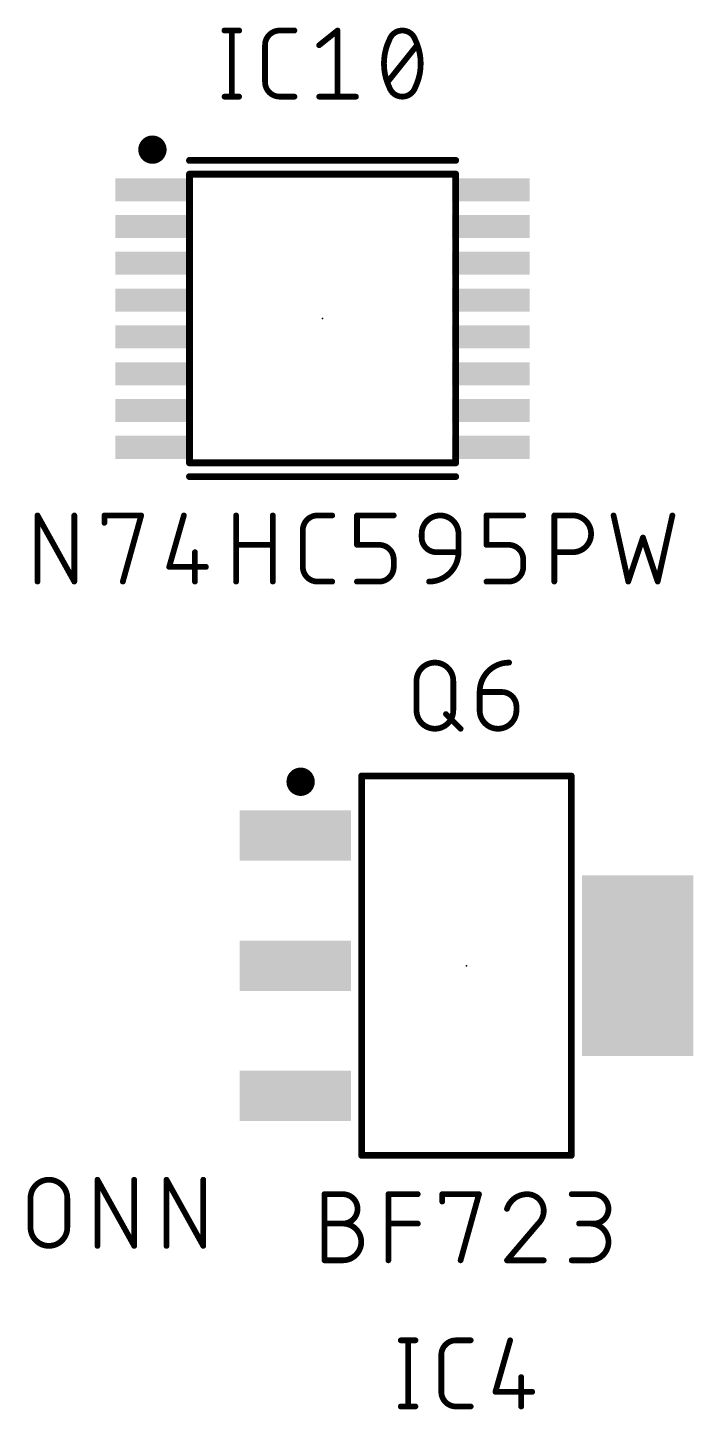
# Model space of a CAD drawing. Extents: x -104 to 160, y 0 to 118.
# Drawn here: x -25.53 to -13.77, y 65.82 to 90.23 of the extents above; entities that cross this region are included whole.
import ezdxf

# ---------------------------------------------------------------- set-up
doc = ezdxf.new("R2010")
doc.units = 0
for name, color, linetype in [('1', 12, 'CONTINUOUS'), ('21', 253, 'CONTINUOUS'), ('23', 53, 'CONTINUOUS'), ('25', 253, 'CONTINUOUS'), ('27', 253, 'CONTINUOUS'), ('51', 253, 'CONTINUOUS')]:
    doc.layers.add(name, color=color, linetype=linetype)

# ---------------------------------------------------------------- blocks, each defined once
blk = doc.blocks.new('RECT')
blk.add_solid([(-0.5, -0.5), (0.5, -0.5), (-0.5, 0.5), (0.5, 0.5)])

msp = doc.modelspace()

# ---------------------------------------------------------------- linework, layer by layer
at = {"layer": '21'}
for points, const_width in [([(-23.3238, 87.9474, 1), (-23.3238, 88.1974, 1), (-23.3238, 87.9474)], 0.25), ([(-22.67, 87.9124, 1), (-22.67, 87.8524)], 0.06), ([(-17.97, 87.8524, 1), (-17.97, 87.9124)], 0.06), ([(-22.67, 82.3276, 1), (-22.67, 82.2676)], 0.06), ([(-17.97, 82.2676, 1), (-17.97, 82.3276)], 0.06), ([(-20.7076, 76.7836, 1), (-20.7076, 77.0336, 1), (-20.7076, 76.7836)], 0.25), ([(-19.6, 77.01, 1), (-19.66, 77.01)], 0.06), ([(-19.63, 77.04, 1), (-19.63, 76.98)], 0.06), ([(-15.9, 77.01, 1), (-15.96, 77.01)], 0.06), ([(-15.93, 76.98, 1), (-15.93, 77.04)], 0.06), ([(-19.66, 76.6586, 1), (-19.6, 76.6586)], 0.06), ([(-15.96, 75.5086, 1), (-15.9, 75.5086)], 0.06), ([(-15.9, 71.8114, 1), (-15.96, 71.8114)], 0.06), ([(-19.6, 70.6614, 1), (-19.66, 70.6614)], 0.06), ([(-19.63, 70.34, 1), (-19.63, 70.28)], 0.06), ([(-19.66, 70.31, 1), (-19.6, 70.31)], 0.06), ([(-15.96, 70.31, 1), (-15.9, 70.31)], 0.06), ([(-15.93, 70.28, 1), (-15.93, 70.34)], 0.06)]:
    msp.add_lwpolyline(points, format="xyb", dxfattribs=dict(at, const_width=const_width))
at = {"layer": '21', "const_width": 0.12}
for points in [[(-22.67, 87.8824), (-17.97, 87.8824)], [(-22.67, 82.2976), (-17.97, 82.2976)], [(-19.63, 76.6586), (-19.63, 77.01)], [(-19.63, 77.01), (-15.93, 77.01)], [(-15.93, 77.01), (-15.93, 75.5086)], [(-15.93, 70.31), (-15.93, 71.8114)], [(-19.63, 70.6614), (-19.63, 70.31)], [(-19.63, 70.31), (-15.93, 70.31)]]:
    msp.add_lwpolyline(points, dxfattribs=at)
at = {"layer": '23'}
for p in [(-20.32, 85.09), (-17.78, 73.66)]:
    msp.add_point(p, dxfattribs=at)
at = {"layer": '25', "const_width": 0.1016}
for points in [[(-22.0521, 90.1766), (-21.7925, 90.1766)], [(-21.9223, 90.1766), (-21.9223, 89.0082)], [(-21.0761, 90.1766), (-20.8165, 90.1766)], [(-20.38, 89.917), (-20.0554, 90.1766)], [(-20.0554, 90.1766), (-20.0554, 89.0082)], [(-21.3358, 89.2678), (-21.3358, 89.917)], [(-19.1721, 89.2678), (-18.6528, 89.917)], [(-22.0521, 89.0082), (-21.7925, 89.0082)], [(-20.8165, 89.0082), (-21.0761, 89.0082)], [(-20.38, 89.0082), (-19.7309, 89.0082)], [(-18.6617, 78.169), (-18.6617, 78.6882)], [(-18.0126, 78.6882), (-18.0126, 78.169)], [(-17.5474, 78.4935), (-17.1579, 78.4935)], [(-17.5474, 78.169), (-17.5474, 78.4935)], [(-18.1425, 78.104), (-17.8828, 77.8444)], [(-16.8983, 78.2339), (-16.8983, 78.169)], [(-18.9406, 67.0428), (-18.681, 67.0428)], [(-18.8108, 67.0428), (-18.8108, 65.8744)], [(-17.9646, 67.0428), (-17.705, 67.0428)], [(-17.0088, 67.0428), (-17.2685, 66.134)], [(-18.2243, 66.134), (-18.2243, 66.7832)], [(-16.8141, 66.3937), (-16.8141, 65.8744)], [(-17.2685, 66.134), (-16.6194, 66.134)], [(-18.9406, 65.8744), (-18.681, 65.8744)], [(-17.705, 65.8744), (-17.9646, 65.8744)]]:
    msp.add_lwpolyline(points, dxfattribs=at)
at = {"layer": '25'}
for points, const_width in [([(-22.0521, 90.202, 1), (-22.0521, 90.1512)], 0.0508), ([(-21.8969, 90.1766, 1), (-21.9477, 90.1766)], 0.0508), ([(-21.7925, 90.1512, 1), (-21.7925, 90.202)], 0.0508), ([(-21.0761, 90.1766, 0.4142), (-21.3358, 89.917)], 0.1016), ([(-21.0761, 90.202, 1), (-21.0761, 90.1512)], 0.0508), ([(-21.0761, 90.1512, 1), (-21.0761, 90.202)], 0.0508), ([(-20.8165, 90.1512, 1), (-20.8165, 90.202)], 0.0508), ([(-20.03, 90.1766, 1), (-20.0808, 90.1766)], 0.0508), ([(-20.0395, 90.1568, 1), (-20.0713, 90.1964)], 0.0508), ([(-19.1396, 90.0143, 0.1139), (-19.237, 89.5924)], 0.1016), ([(-18.9124, 90.1766, 0.3205), (-19.1396, 90.0143)], 0.1016), ([(-19.1168, 90.0032, 1), (-19.1624, 90.0255)], 0.0508), ([(-18.6852, 90.0143, 0.3205), (-18.9124, 90.1766)], 0.1016), ([(-18.9124, 90.202, 1), (-18.9124, 90.1512)], 0.0508), ([(-18.9124, 90.1512, 1), (-18.9124, 90.202)], 0.0508), ([(-18.6624, 90.0255, 1), (-18.7081, 90.0032)], 0.0508), ([(-18.5879, 89.5924, 0.1139), (-18.6852, 90.0143)], 0.1016), ([(-21.3104, 89.917, 1), (-21.3612, 89.917)], 0.0508), ([(-21.3612, 89.917, 1), (-21.3104, 89.917)], 0.0508), ([(-20.3958, 89.9368, 1), (-20.3641, 89.8971)], 0.0508), ([(-19.1636, 90.0226, 1), (-19.1156, 90.0061)], 0.0508), ([(-18.7093, 90.0061, 1), (-18.6612, 90.0226)], 0.0508), ([(-18.6329, 89.9011, 1), (-18.6726, 89.9328)], 0.0508), ([(-19.237, 89.5924, 0.1139), (-19.1396, 89.1705)], 0.1016), ([(-19.2116, 89.5924, 1), (-19.2624, 89.5924)], 0.0508), ([(-19.2624, 89.5924, 1), (-19.2116, 89.5924)], 0.0508), ([(-18.6852, 89.1705, 0.1139), (-18.5879, 89.5924)], 0.1016), ([(-18.5625, 89.5924, 1), (-18.6133, 89.5924)], 0.0508), ([(-18.6133, 89.5924, 1), (-18.5625, 89.5924)], 0.0508), ([(-21.3358, 89.2678, 0.4142), (-21.0761, 89.0082)], 0.1016), ([(-21.3104, 89.2678, 1), (-21.3612, 89.2678)], 0.0508), ([(-21.3612, 89.2678, 1), (-21.3104, 89.2678)], 0.0508), ([(-19.1919, 89.2837, 1), (-19.1522, 89.252)], 0.0508), ([(-19.1396, 89.1705, 0.3205), (-18.9124, 89.0082)], 0.1016), ([(-19.1156, 89.1787, 1), (-19.1636, 89.1622)], 0.0508), ([(-19.1624, 89.1593, 1), (-19.1168, 89.1816)], 0.0508), ([(-18.9124, 89.0082, 0.3205), (-18.6852, 89.1705)], 0.1016), ([(-18.7081, 89.1816, 1), (-18.6624, 89.1593)], 0.0508), ([(-18.6612, 89.1622, 1), (-18.7093, 89.1787)], 0.0508), ([(-22.0521, 89.0336, 1), (-22.0521, 88.9828)], 0.0508), ([(-21.9477, 89.0082, 1), (-21.8969, 89.0082)], 0.0508), ([(-21.7925, 88.9828, 1), (-21.7925, 89.0336)], 0.0508), ([(-21.0761, 89.0336, 1), (-21.0761, 88.9828)], 0.0508), ([(-21.0761, 88.9828, 1), (-21.0761, 89.0336)], 0.0508), ([(-20.8165, 88.9828, 1), (-20.8165, 89.0336)], 0.0508), ([(-20.38, 89.0336, 1), (-20.38, 88.9828)], 0.0508), ([(-20.0808, 89.0082, 1), (-20.03, 89.0082)], 0.0508), ([(-19.7309, 88.9828, 1), (-19.7309, 89.0336)], 0.0508), ([(-18.9124, 89.0336, 1), (-18.9124, 88.9828)], 0.0508), ([(-18.9124, 88.9828, 1), (-18.9124, 89.0336)], 0.0508), ([(-18.0126, 78.6882, 1), (-18.6617, 78.6882)], 0.1016), ([(-17.0281, 79.0128, 0.4142), (-17.5474, 78.4935)], 0.1016), ([(-17.0281, 78.9874, 1), (-17.0281, 79.0382)], 0.0508), ([(-18.6363, 78.6882, 1), (-18.6871, 78.6882)], 0.0508), ([(-18.6871, 78.6882, 1), (-18.6363, 78.6882)], 0.0508), ([(-17.9872, 78.6882, 1), (-18.038, 78.6882)], 0.0508), ([(-18.038, 78.6882, 1), (-17.9872, 78.6882)], 0.0508), ([(-17.5474, 78.5189, 1), (-17.5474, 78.4681)], 0.0508), ([(-17.522, 78.4935, 1), (-17.5728, 78.4935)], 0.0508), ([(-17.5728, 78.4935, 1), (-17.522, 78.4935)], 0.0508), ([(-16.8983, 78.2339, 0.4142), (-17.1579, 78.4935)], 0.1016), ([(-17.1579, 78.5189, 1), (-17.1579, 78.4681)], 0.0508), ([(-17.1579, 78.4681, 1), (-17.1579, 78.5189)], 0.0508), ([(-18.6617, 78.169, 1), (-18.0126, 78.169)], 0.1016), ([(-18.6363, 78.169, 1), (-18.6871, 78.169)], 0.0508), ([(-18.6871, 78.169, 1), (-18.6363, 78.169)], 0.0508), ([(-18.1245, 78.122, 1), (-18.1604, 78.0861)], 0.0508), ([(-17.9872, 78.169, 1), (-18.038, 78.169)], 0.0508), ([(-18.038, 78.169, 1), (-17.9872, 78.169)], 0.0508), ([(-17.5474, 78.169, 1), (-16.8983, 78.169)], 0.1016), ([(-17.522, 78.169, 1), (-17.5728, 78.169)], 0.0508), ([(-17.5728, 78.169, 1), (-17.522, 78.169)], 0.0508), ([(-16.8728, 78.2339, 1), (-16.9237, 78.2339)], 0.0508), ([(-16.9237, 78.2339, 1), (-16.8728, 78.2339)], 0.0508), ([(-16.8728, 78.169, 1), (-16.9237, 78.169)], 0.0508), ([(-16.9237, 78.169, 1), (-16.8728, 78.169)], 0.0508), ([(-17.9008, 77.8264, 1), (-17.8649, 77.8624)], 0.0508), ([(-18.9406, 67.0682, 1), (-18.9406, 67.0174)], 0.0508), ([(-18.7854, 67.0428, 1), (-18.8362, 67.0428)], 0.0508), ([(-18.681, 67.0174, 1), (-18.681, 67.0682)], 0.0508), ([(-17.9646, 67.0428, 0.4142), (-18.2243, 66.7832)], 0.1016), ([(-17.9646, 67.0682, 1), (-17.9646, 67.0174)], 0.0508), ([(-17.9646, 67.0174, 1), (-17.9646, 67.0682)], 0.0508), ([(-17.705, 67.0174, 1), (-17.705, 67.0682)], 0.0508), ([(-16.9844, 67.0358, 1), (-17.0333, 67.0498)], 0.0508), ([(-18.1989, 66.7832, 1), (-18.2497, 66.7832)], 0.0508), ([(-18.2497, 66.7832, 1), (-18.1989, 66.7832)], 0.0508), ([(-16.7887, 66.3937, 1), (-16.8395, 66.3937)], 0.0508), ([(-18.2243, 66.134, 0.4142), (-17.9646, 65.8744)], 0.1016), ([(-18.1989, 66.134, 1), (-18.2497, 66.134)], 0.0508), ([(-18.2497, 66.134, 1), (-18.1989, 66.134)], 0.0508), ([(-17.2685, 66.1594, 1), (-17.2685, 66.1086)], 0.0508), ([(-17.2929, 66.141, 1), (-17.244, 66.1271)], 0.0508), ([(-16.6194, 66.1086, 1), (-16.6194, 66.1594)], 0.0508), ([(-18.9406, 65.8998, 1), (-18.9406, 65.849)], 0.0508), ([(-18.8362, 65.8744, 1), (-18.7854, 65.8744)], 0.0508), ([(-18.681, 65.849, 1), (-18.681, 65.8998)], 0.0508), ([(-17.9646, 65.8998, 1), (-17.9646, 65.849)], 0.0508), ([(-17.9646, 65.849, 1), (-17.9646, 65.8998)], 0.0508), ([(-17.705, 65.849, 1), (-17.705, 65.8998)], 0.0508), ([(-16.8395, 65.8744, 1), (-16.7887, 65.8744)], 0.0508)]:
    msp.add_lwpolyline(points, format="xyb", dxfattribs=dict(at, const_width=const_width))
at = {"layer": '27', "const_width": 0.1016}
for points in [[(-25.352, 80.4434), (-25.352, 81.6118)], [(-25.352, 81.6118), (-24.7029, 80.4434)], [(-24.7029, 80.4434), (-24.7029, 81.6118)], [(-24.1709, 81.482), (-24.1709, 81.6118)], [(-24.1709, 81.6118), (-23.5218, 81.6118)], [(-23.5218, 81.6118), (-23.8464, 80.4434)], [(-22.7683, 81.6118), (-23.0279, 80.703)], [(-21.8468, 80.4434), (-21.8468, 81.6118)], [(-21.1977, 81.6118), (-21.1977, 80.4434)], [(-20.4094, 81.6118), (-20.1498, 81.6118)], [(-19.7132, 81.0925), (-19.7132, 81.6118)], [(-19.7132, 81.6118), (-19.0641, 81.6118)], [(-17.4272, 81.0925), (-17.4272, 81.6118)], [(-17.4272, 81.6118), (-16.7781, 81.6118)], [(-16.2292, 80.4434), (-16.2292, 81.6118)], [(-16.2292, 81.6118), (-15.9046, 81.6118)], [(-15.1836, 81.6118), (-14.9239, 80.4434)], [(-14.4046, 80.4434), (-14.145, 81.6118)], [(-20.669, 80.703), (-20.669, 81.3522)], [(-18.5702, 81.2223), (-18.5702, 81.2872)], [(-17.9211, 81.2872), (-17.9211, 80.9627)], [(-14.9239, 80.4434), (-14.6643, 81.2223)], [(-14.6643, 81.2223), (-14.4046, 80.4434)], [(-21.8468, 81.0925), (-21.1977, 81.0925)], [(-19.3238, 81.0925), (-19.7132, 81.0925)], [(-17.0378, 81.0925), (-17.4272, 81.0925)], [(-22.5735, 80.9627), (-22.5735, 80.4434)], [(-19.0641, 80.703), (-19.0641, 80.8329)], [(-17.9211, 80.9627), (-18.3106, 80.9627)], [(-16.7781, 80.703), (-16.7781, 80.8329)], [(-15.9046, 80.9627), (-16.2292, 80.9627)], [(-23.0279, 80.703), (-22.3788, 80.703)], [(-20.1498, 80.4434), (-20.4094, 80.4434)], [(-19.7132, 80.4434), (-19.3238, 80.4434)], [(-17.4272, 80.4434), (-17.0378, 80.4434)], [(-24.2946, 68.7108), (-24.2946, 69.8792)], [(-24.2946, 69.8792), (-23.6455, 68.7108)], [(-23.6455, 68.7108), (-23.6455, 69.8792)], [(-23.0754, 68.7108), (-23.0754, 69.8792)], [(-23.0754, 69.8792), (-22.4263, 68.7108)], [(-22.4263, 68.7108), (-22.4263, 69.8792)], [(-25.4757, 69.0354), (-25.4757, 69.5546)], [(-24.8266, 69.5546), (-24.8266, 69.0354)], [(-20.2868, 68.4558), (-20.2868, 69.6242)], [(-20.2868, 69.6242), (-19.9623, 69.6242)], [(-19.1585, 68.4558), (-19.1585, 69.6242)], [(-19.1585, 69.6242), (-18.6392, 69.6242)], [(-18.2083, 69.4944), (-18.2083, 69.6242)], [(-18.2083, 69.6242), (-17.5592, 69.6242)], [(-17.5592, 69.6242), (-17.8837, 68.4558)], [(-15.9223, 69.6242), (-15.5328, 69.6242)], [(-20.2868, 69.1049), (-19.9623, 69.1049)], [(-19.1585, 69.1049), (-18.6392, 69.1049)], [(-16.5135, 69.1049), (-17.0653, 68.4558)], [(-15.5328, 69.1049), (-15.7925, 69.1049)], [(-19.9623, 68.4558), (-20.2868, 68.4558)], [(-17.0653, 68.4558), (-16.4162, 68.4558)], [(-15.9223, 68.4558), (-15.5977, 68.4558)]]:
    msp.add_lwpolyline(points, dxfattribs=at)
at = {"layer": '27'}
for points, const_width in [([(-25.3266, 81.6118, 1), (-25.3774, 81.6118)], 0.0508), ([(-25.3298, 81.6241, 1), (-25.3742, 81.5995)], 0.0508), ([(-24.6775, 81.6118, 1), (-24.7283, 81.6118)], 0.0508), ([(-24.1455, 81.6118, 1), (-24.1963, 81.6118)], 0.0508), ([(-24.1709, 81.6372, 1), (-24.1709, 81.5864)], 0.0508), ([(-23.4973, 81.605, 1), (-23.5463, 81.6186)], 0.0508), ([(-23.5218, 81.5864, 1), (-23.5218, 81.6372)], 0.0508), ([(-22.7438, 81.6048, 1), (-22.7927, 81.6188)], 0.0508), ([(-21.8214, 81.6118, 1), (-21.8722, 81.6118)], 0.0508), ([(-21.1723, 81.6118, 1), (-21.2231, 81.6118)], 0.0508), ([(-20.4094, 81.6118, 0.4142), (-20.669, 81.3522)], 0.1016), ([(-20.4094, 81.6372, 1), (-20.4094, 81.5864)], 0.0508), ([(-20.4094, 81.5864, 1), (-20.4094, 81.6372)], 0.0508), ([(-20.1498, 81.5864, 1), (-20.1498, 81.6372)], 0.0508), ([(-19.6878, 81.6118, 1), (-19.7386, 81.6118)], 0.0508), ([(-19.7132, 81.6372, 1), (-19.7132, 81.5864)], 0.0508), ([(-19.0641, 81.5864, 1), (-19.0641, 81.6372)], 0.0508), ([(-17.9211, 81.2872, 1), (-18.5702, 81.2872)], 0.1016), ([(-17.4018, 81.6118, 1), (-17.4526, 81.6118)], 0.0508), ([(-17.4272, 81.6372, 1), (-17.4272, 81.5864)], 0.0508), ([(-16.7781, 81.5864, 1), (-16.7781, 81.6372)], 0.0508), ([(-16.2038, 81.6118, 1), (-16.2546, 81.6118)], 0.0508), ([(-16.2292, 81.6372, 1), (-16.2292, 81.5864)], 0.0508), ([(-15.9046, 80.9627, 1), (-15.9046, 81.6118)], 0.1016), ([(-15.9046, 81.6372, 1), (-15.9046, 81.5864)], 0.0508), ([(-15.9046, 81.5864, 1), (-15.9046, 81.6372)], 0.0508), ([(-15.1588, 81.6173, 1), (-15.2084, 81.6063)], 0.0508), ([(-14.1202, 81.6063, 1), (-14.1698, 81.6173)], 0.0508), ([(-24.1963, 81.482, 1), (-24.1455, 81.482)], 0.0508), ([(-20.6436, 81.3522, 1), (-20.6944, 81.3522)], 0.0508), ([(-20.6944, 81.3522, 1), (-20.6436, 81.3522)], 0.0508), ([(-18.5448, 81.2872, 1), (-18.5956, 81.2872)], 0.0508), ([(-18.5956, 81.2872, 1), (-18.5448, 81.2872)], 0.0508), ([(-18.5702, 81.2223, 0.4142), (-18.3106, 80.9627)], 0.1016), ([(-18.5448, 81.2223, 1), (-18.5956, 81.2223)], 0.0508), ([(-17.8957, 81.2872, 1), (-17.9465, 81.2872)], 0.0508), ([(-17.9465, 81.2872, 1), (-17.8957, 81.2872)], 0.0508), ([(-14.6402, 81.2304, 1), (-14.6884, 81.2143)], 0.0508), ([(-14.6402, 81.2143, 1), (-14.6884, 81.2304)], 0.0508), ([(-21.8468, 81.1179, 1), (-21.8468, 81.0671)], 0.0508), ([(-21.1977, 81.0671, 1), (-21.1977, 81.1179)], 0.0508), ([(-19.7132, 81.1179, 1), (-19.7132, 81.0671)], 0.0508), ([(-19.7386, 81.0925, 1), (-19.6878, 81.0925)], 0.0508), ([(-19.0641, 80.8329, 0.4142), (-19.3238, 81.0925)], 0.1016), ([(-19.3238, 81.1179, 1), (-19.3238, 81.0671)], 0.0508), ([(-19.3238, 81.0671, 1), (-19.3238, 81.1179)], 0.0508), ([(-18.5956, 81.2223, 1), (-18.5448, 81.2223)], 0.0508), ([(-17.4272, 81.1179, 1), (-17.4272, 81.0671)], 0.0508), ([(-17.4526, 81.0925, 1), (-17.4018, 81.0925)], 0.0508), ([(-16.7781, 80.8329, 0.4142), (-17.0378, 81.0925)], 0.1016), ([(-17.0378, 81.1179, 1), (-17.0378, 81.0671)], 0.0508), ([(-17.0378, 81.0671, 1), (-17.0378, 81.1179)], 0.0508), ([(-22.5481, 80.9627, 1), (-22.5989, 80.9627)], 0.0508), ([(-19.0387, 80.8329, 1), (-19.0895, 80.8329)], 0.0508), ([(-19.0895, 80.8329, 1), (-19.0387, 80.8329)], 0.0508), ([(-18.4404, 80.4434, 0.4142), (-17.9211, 80.9627)], 0.1016), ([(-18.3106, 80.9881, 1), (-18.3106, 80.9373)], 0.0508), ([(-18.3106, 80.9373, 1), (-18.3106, 80.9881)], 0.0508), ([(-17.8957, 80.9627, 1), (-17.9465, 80.9627)], 0.0508), ([(-17.9465, 80.9627, 1), (-17.8957, 80.9627)], 0.0508), ([(-17.9211, 80.9373, 1), (-17.9211, 80.9881)], 0.0508), ([(-16.7527, 80.8329, 1), (-16.8035, 80.8329)], 0.0508), ([(-16.8035, 80.8329, 1), (-16.7527, 80.8329)], 0.0508), ([(-16.2292, 80.9881, 1), (-16.2292, 80.9373)], 0.0508), ([(-15.9046, 80.9881, 1), (-15.9046, 80.9373)], 0.0508), ([(-15.9046, 80.9373, 1), (-15.9046, 80.9881)], 0.0508), ([(-23.0279, 80.7284, 1), (-23.0279, 80.6776)], 0.0508), ([(-23.0523, 80.71, 1), (-23.0035, 80.6961)], 0.0508), ([(-22.3788, 80.6776, 1), (-22.3788, 80.7284)], 0.0508), ([(-20.669, 80.703, 0.4142), (-20.4094, 80.4434)], 0.1016), ([(-20.6436, 80.703, 1), (-20.6944, 80.703)], 0.0508), ([(-20.6944, 80.703, 1), (-20.6436, 80.703)], 0.0508), ([(-19.3238, 80.4434, 0.4142), (-19.0641, 80.703)], 0.1016), ([(-19.0387, 80.703, 1), (-19.0895, 80.703)], 0.0508), ([(-19.0895, 80.703, 1), (-19.0387, 80.703)], 0.0508), ([(-17.0378, 80.4434, 0.4142), (-16.7781, 80.703)], 0.1016), ([(-16.7527, 80.703, 1), (-16.8035, 80.703)], 0.0508), ([(-16.8035, 80.703, 1), (-16.7527, 80.703)], 0.0508), ([(-25.3774, 80.4434, 1), (-25.3266, 80.4434)], 0.0508), ([(-24.7283, 80.4434, 1), (-24.6775, 80.4434)], 0.0508), ([(-24.7251, 80.4311, 1), (-24.6807, 80.4557)], 0.0508), ([(-23.8708, 80.4502, 1), (-23.8219, 80.4366)], 0.0508), ([(-22.5989, 80.4434, 1), (-22.5481, 80.4434)], 0.0508), ([(-21.8722, 80.4434, 1), (-21.8214, 80.4434)], 0.0508), ([(-21.2231, 80.4434, 1), (-21.1723, 80.4434)], 0.0508), ([(-20.4094, 80.4688, 1), (-20.4094, 80.418)], 0.0508), ([(-20.4094, 80.418, 1), (-20.4094, 80.4688)], 0.0508), ([(-20.1498, 80.418, 1), (-20.1498, 80.4688)], 0.0508), ([(-19.7132, 80.4688, 1), (-19.7132, 80.418)], 0.0508), ([(-19.3238, 80.4688, 1), (-19.3238, 80.418)], 0.0508), ([(-19.3238, 80.418, 1), (-19.3238, 80.4688)], 0.0508), ([(-18.4404, 80.4688, 1), (-18.4404, 80.418)], 0.0508), ([(-17.4272, 80.4688, 1), (-17.4272, 80.418)], 0.0508), ([(-17.0378, 80.4688, 1), (-17.0378, 80.418)], 0.0508), ([(-17.0378, 80.418, 1), (-17.0378, 80.4688)], 0.0508), ([(-16.2546, 80.4434, 1), (-16.2038, 80.4434)], 0.0508), ([(-14.948, 80.4514, 1), (-14.8998, 80.4354)], 0.0508), ([(-14.9487, 80.4379, 1), (-14.8991, 80.4489)], 0.0508), ([(-14.4294, 80.4489, 1), (-14.3798, 80.4379)], 0.0508), ([(-14.4287, 80.4354, 1), (-14.3805, 80.4514)], 0.0508), ([(-24.8266, 69.5546, 1), (-25.4757, 69.5546)], 0.1016), ([(-24.2692, 69.8792, 1), (-24.32, 69.8792)], 0.0508), ([(-24.2724, 69.8915, 1), (-24.3168, 69.8669)], 0.0508), ([(-23.6201, 69.8792, 1), (-23.6709, 69.8792)], 0.0508), ([(-23.05, 69.8792, 1), (-23.1008, 69.8792)], 0.0508), ([(-23.0532, 69.8915, 1), (-23.0976, 69.8669)], 0.0508), ([(-22.4009, 69.8792, 1), (-22.4517, 69.8792)], 0.0508), ([(-25.4503, 69.5546, 1), (-25.5011, 69.5546)], 0.0508), ([(-25.5011, 69.5546, 1), (-25.4503, 69.5546)], 0.0508), ([(-24.8012, 69.5546, 1), (-24.852, 69.5546)], 0.0508), ([(-24.852, 69.5546, 1), (-24.8012, 69.5546)], 0.0508), ([(-20.2614, 69.6242, 1), (-20.3122, 69.6242)], 0.0508), ([(-20.2868, 69.6496, 1), (-20.2868, 69.5988)], 0.0508), ([(-19.9623, 69.1049, 1), (-19.9623, 69.6242)], 0.1016), ([(-19.9623, 69.6496, 1), (-19.9623, 69.5988)], 0.0508), ([(-19.9623, 69.5988, 1), (-19.9623, 69.6496)], 0.0508), ([(-19.1331, 69.6242, 1), (-19.1839, 69.6242)], 0.0508), ([(-19.1585, 69.6496, 1), (-19.1585, 69.5988)], 0.0508), ([(-18.6392, 69.5988, 1), (-18.6392, 69.6496)], 0.0508), ([(-18.1829, 69.6242, 1), (-18.2337, 69.6242)], 0.0508), ([(-18.2083, 69.6496, 1), (-18.2083, 69.5988)], 0.0508), ([(-17.5347, 69.6174, 1), (-17.5836, 69.631)], 0.0508), ([(-17.5592, 69.5988, 1), (-17.5592, 69.6496)], 0.0508), ([(-16.7083, 69.6242, 0.3252), (-17.0653, 69.3646)], 0.1016), ([(-16.4162, 69.3321, 0.4142), (-16.7083, 69.6242)], 0.1016), ([(-16.7083, 69.6496, 1), (-16.7083, 69.5988)], 0.0508), ([(-16.7083, 69.5988, 1), (-16.7083, 69.6496)], 0.0508), ([(-15.9223, 69.6496, 1), (-15.9223, 69.5988)], 0.0508), ([(-15.5328, 69.1049, 1), (-15.5328, 69.6242)], 0.1016), ([(-15.5328, 69.6496, 1), (-15.5328, 69.5988)], 0.0508), ([(-15.5328, 69.5988, 1), (-15.5328, 69.6496)], 0.0508), ([(-18.2337, 69.4944, 1), (-18.1829, 69.4944)], 0.0508), ([(-17.0894, 69.3724, 1), (-17.0411, 69.3567)], 0.0508), ([(-16.5135, 69.1049, 0.2053), (-16.4162, 69.3321)], 0.1016), ([(-16.3908, 69.3321, 1), (-16.4416, 69.3321)], 0.0508), ([(-16.4416, 69.3321, 1), (-16.3908, 69.3321)], 0.0508), ([(-25.4757, 69.0354, 1), (-24.8266, 69.0354)], 0.1016), ([(-25.4503, 69.0354, 1), (-25.5011, 69.0354)], 0.0508), ([(-24.8012, 69.0354, 1), (-24.852, 69.0354)], 0.0508), ([(-20.2868, 69.1303, 1), (-20.2868, 69.0795)], 0.0508), ([(-19.9623, 68.4558, 1), (-19.9623, 69.1049)], 0.1016), ([(-19.9623, 69.1303, 1), (-19.9623, 69.0795)], 0.0508), ([(-19.9623, 69.1303, 1), (-19.9623, 69.0795)], 0.0508), ([(-19.9623, 69.0795, 1), (-19.9623, 69.1303)], 0.0508), ([(-19.1585, 69.1303, 1), (-19.1585, 69.0795)], 0.0508), ([(-18.6392, 69.0795, 1), (-18.6392, 69.1303)], 0.0508), ([(-16.531, 69.1233, 1), (-16.496, 69.0865)], 0.0508), ([(-16.4942, 69.0885, 1), (-16.5329, 69.1214)], 0.0508), ([(-15.7925, 69.1303, 1), (-15.7925, 69.0795)], 0.0508), ([(-15.5977, 68.4558, 1), (-15.5977, 69.1049)], 0.1016), ([(-15.5977, 69.1303, 1), (-15.5977, 69.0795)], 0.0508), ([(-15.5328, 69.1303, 1), (-15.5328, 69.0795)], 0.0508), ([(-15.5328, 69.0795, 1), (-15.5328, 69.1303)], 0.0508), ([(-25.5011, 69.0354, 1), (-25.4503, 69.0354)], 0.0508), ([(-24.852, 69.0354, 1), (-24.8012, 69.0354)], 0.0508), ([(-24.32, 68.7108, 1), (-24.2692, 68.7108)], 0.0508), ([(-23.6709, 68.7108, 1), (-23.6201, 68.7108)], 0.0508), ([(-23.6677, 68.6985, 1), (-23.6233, 68.7231)], 0.0508), ([(-23.1008, 68.7108, 1), (-23.05, 68.7108)], 0.0508), ([(-22.4517, 68.7108, 1), (-22.4009, 68.7108)], 0.0508), ([(-22.4485, 68.6985, 1), (-22.4041, 68.7231)], 0.0508), ([(-20.2868, 68.4812, 1), (-20.2868, 68.4304)], 0.0508), ([(-20.3122, 68.4558, 1), (-20.2614, 68.4558)], 0.0508), ([(-19.9623, 68.4812, 1), (-19.9623, 68.4304)], 0.0508), ([(-19.9623, 68.4304, 1), (-19.9623, 68.4812)], 0.0508), ([(-19.1839, 68.4558, 1), (-19.1331, 68.4558)], 0.0508), ([(-17.9082, 68.4626, 1), (-17.8592, 68.449)], 0.0508), ([(-17.0653, 68.4812, 1), (-17.0653, 68.4304)], 0.0508), ([(-17.0846, 68.4723, 1), (-17.0459, 68.4393)], 0.0508), ([(-16.4162, 68.4304, 1), (-16.4162, 68.4812)], 0.0508), ([(-15.9223, 68.4812, 1), (-15.9223, 68.4304)], 0.0508), ([(-15.5977, 68.4812, 1), (-15.5977, 68.4304)], 0.0508), ([(-15.5977, 68.4304, 1), (-15.5977, 68.4812)], 0.0508)]:
    msp.add_lwpolyline(points, format="xyb", dxfattribs=dict(at, const_width=const_width))
at = {"layer": '51', "const_width": 0.12}
for points in [[(-22.67, 82.54), (-22.67, 87.64)], [(-22.67, 87.64), (-17.97, 87.64)], [(-17.97, 87.64), (-17.97, 82.54)], [(-17.97, 82.54), (-22.67, 82.54)], [(-19.63, 70.31), (-19.63, 77.01)], [(-19.63, 77.01), (-15.93, 77.01)], [(-15.93, 77.01), (-15.93, 70.31)], [(-15.93, 70.31), (-19.63, 70.31)]]:
    msp.add_lwpolyline(points, dxfattribs=at)
at = {"layer": '51', "const_width": 0.06}
for points in [[(-22.64, 87.64, 1), (-22.7, 87.64)], [(-22.67, 87.67, 1), (-22.67, 87.61)], [(-17.94, 87.64, 1), (-18, 87.64)], [(-17.97, 87.61, 1), (-17.97, 87.67)], [(-22.67, 82.57, 1), (-22.67, 82.51)], [(-22.7, 82.54, 1), (-22.64, 82.54)], [(-18, 82.54, 1), (-17.94, 82.54)], [(-17.97, 82.51, 1), (-17.97, 82.57)], [(-19.6, 77.01, 1), (-19.66, 77.01)], [(-19.63, 77.04, 1), (-19.63, 76.98)], [(-15.9, 77.01, 1), (-15.96, 77.01)], [(-15.93, 76.98, 1), (-15.93, 77.04)], [(-19.63, 70.34, 1), (-19.63, 70.28)], [(-19.66, 70.31, 1), (-19.6, 70.31)], [(-15.96, 70.31, 1), (-15.9, 70.31)], [(-15.93, 70.28, 1), (-15.93, 70.34)]]:
    msp.add_lwpolyline(points, format="xyb", dxfattribs=at)

# ---------------------------------------------------------------- block references
at = {"layer": '1'}
for p, xscale, yscale in [((-23.2917, 87.365), 1.3719, 0.4068), ((-17.3483, 87.365), 1.3719, 0.4068), ((-23.2917, 86.715), 1.3719, 0.4068), ((-17.3483, 86.715), 1.3719, 0.4068), ((-23.2917, 86.065), 1.3719, 0.4068), ((-17.3483, 86.065), 1.3719, 0.4068), ((-23.2917, 85.415), 1.3719, 0.4068), ((-17.3483, 85.415), 1.3719, 0.4068), ((-23.2917, 84.765), 1.3719, 0.4068), ((-17.3483, 84.765), 1.3719, 0.4068), ((-23.2917, 84.115), 1.3719, 0.4068), ((-17.3483, 84.115), 1.3719, 0.4068), ((-23.2917, 83.465), 1.3719, 0.4068), ((-17.3483, 83.465), 1.3719, 0.4068), ((-23.2917, 82.815), 1.3719, 0.4068), ((-17.3483, 82.815), 1.3719, 0.4068), ((-20.8026, 75.96), 1.9651, 0.8891), ((-14.7574, 73.66), 1.9651, 3.1891), ((-20.8026, 73.66), 1.9651, 0.8891), ((-20.8026, 71.36), 1.9651, 0.8891)]:
    msp.add_blockref('RECT', p, dxfattribs=dict(at, xscale=xscale, yscale=yscale))

doc.saveas('drawing.dxf')
